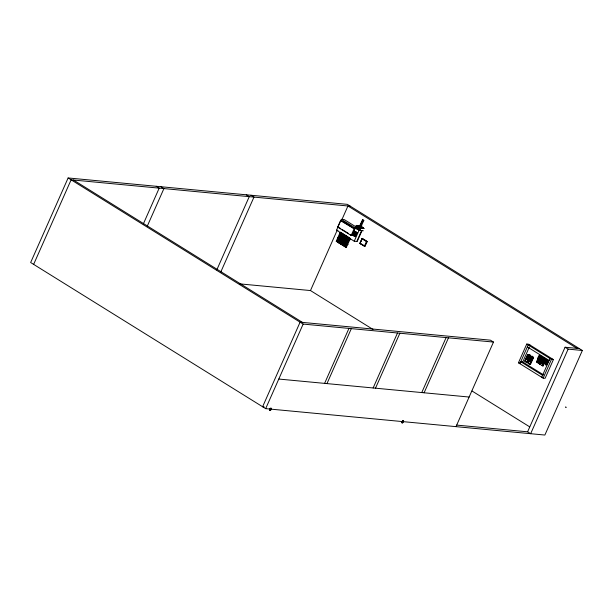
<?xml version="1.0" encoding="UTF-8"?>
<svg xmlns="http://www.w3.org/2000/svg" width="613" height="613" viewBox="0 0 613 613"><rect width="100%" height="100%" fill="white"/><g stroke="black" fill="none" stroke-linecap="round" stroke-linejoin="round"><path stroke-width="0.92" d="M538.566 361.279L538.773 360.605M538.812 361.141L539.256 361.425L538.658 361.409M540.697 360.728L540.153 362.084M540.153 362.229L540.536 360.628L540.896 360.781L539.999 361.885M362.835 220.236L363.815 220.68L362.835 220.236L360.888 224.833M357.387 227.913L357.417 227.944M547.417 360.168L547.072 360.291M338.299 238.35L338.131 238.809L337.671 238.013M339.288 238.963C339.947 239.974 337.426 237.936 339.311 239.323M340.552 233.453L340.522 233.407M340.039 239.875L340.399 239.599L340.981 240.472M340.23 239.614L340.069 239.76M340.866 233.561C340.499 234.833 342.422 233.951 341.295 234.22M340.353 240.196L341.242 240.61L341.157 240.127M342.276 234.84L341.625 234.603L341.793 234.189M341.993 241.024L342.123 240.725M341.977 240.986L341.495 240.388M342.713 234.84L341.839 234.22M342.452 240.986L343.111 241.798M343.64 235.423L342.882 234.756M343.341 241.622L344.023 242.196M343.518 235.775C345.088 236.833 344.245 235.063 343.518 235.729M344.085 242.526C346.674 243.162 343.303 242.35 343.939 241.913M344.927 242.932L344.897 242.518M345.173 236.541L347.364 237.775M345.157 242.748C347.065 243.422 344.406 243.476 345.219 242.648M346.299 236.879L346.23 236.986M345.855 243.047L345.832 243.2M346.276 243.254C346.452 244.641 347.402 243.415 346.636 244.097M347.372 237.744L348.322 238.373L347.257 238.105M347.15 243.905L347.839 244.372M348.337 238.342C350.782 238.993 347.586 239.315 348.391 238.235M349.854 239.545C351.103 239.882 348.031 238.396 350.107 239.737M540.306 356.437L539.915 356.973L539.57 355.984C538.559 356.322 539.586 357.065 540.076 356.161M539.425 356.62L539.716 355.915L540.965 356.697L540.651 357.41L540.099 357.256L540.482 356.406M540.842 357.172L539.877 356.728M539.785 356.651L539.731 356.444M540.697 357.218L540.237 356.414L540.237 357.065M541.003 356.904C539.202 357.663 544.421 358.444 545.08 359.946M541.064 356.904L540.827 357.387M541.409 357.617L540.919 357.655L541.195 357.072L541.639 357.126L541.409 357.992L541.563 357.601M541.202 357.678C542.237 356.758 541.31 358.344 541.095 357.318M541.432 357.938L541.325 357.103L541.195 357.494M542.26 358.214L542.191 357.977M542.482 357.785L541.815 358.084M542.758 358.582L543.218 358.283M543.087 358.72L543.225 358.291M544.183 359.333L543.447 359.264L543.907 358.705L543.769 359.095M543.892 359.54L544.068 359.149M544.773 360.636L544.696 360.099M529.824 364.566L527.831 363.233L530.927 356.237L532.053 356.153L533.218 356.881L529.755 364.551M354.82 229.055L341.311 220.642L340.537 220.642L337.671 227.116L351.142 235.499L351.893 235.568L354.766 229.093L340.537 220.642M526.582 357.793L526.912 358.161L526.942 357.762M526.368 359.057L526.153 358.643M527.525 356.498L527.425 355.977M526.896 359.072L527.226 359.44L526.927 358.957M527.724 355.517L527.801 355.119M526.912 357.218L527.785 356.199M528.008 356.797L528.115 356.406M528.077 355.486L527.747 355.119M527.31 358.597L527.54 358.092L527.28 358.505M527.977 356.659L527.747 357.754M527.801 357.203L527.693 357.747M528.069 357.479L528.176 356.352M528.567 356.069L528.674 355.525L528.414 355.946M529.555 360.927L529.456 360.544M529.931 360.076L530.038 359.532M529.808 359.839L530.276 359.8L529.785 359.969M529.494 360.927L529.816 360.513M530.306 359.226L530.214 358.835M530.659 358.367L530.912 357.854M530.567 358.804L530.375 359.249M530.95 358.237L530.62 357.869M531.425 358.253L531.44 358.82L531.486 358.253M531.333 357.387L530.919 357.126M530.567 360.498L530.881 360.084M531.05 359.103L530.942 359.647M531.808 357.394L531.992 357.931L531.663 357.563M531.318 359.371L531.693 358.666M270.509 409.308L270.555 408.825L270.264 409.53M270.685 408.388L270.019 410.197L269.444 410.02L270.18 408.358L270.823 408.618L270.364 409.507M271 409.124L271.329 408.955M271.26 409.155L271.107 408.932M271.107 408.266L271.413 408.572C269.559 413.062 270.486 407.27 271.398 408.649M403.002 421.591L402.879 422.158L403.093 421.185M403.139 421.131L402.726 420.893L401.99 422.556L402.902 420.978M402.894 421.675L403.346 421.108M360.804 228.48L361.708 225.339L361.333 225.224M528.567 358.084L529.969 354.919L526.529 362.674M343.134 241.606L343.311 241.698M343.786 242.081L343.173 241.951L343.441 241.491M543.539 361.999L543.992 362.406M353.916 233.599L354.337 233.913M354.912 234.381L355.387 234.518M539.724 355.992L538.85 356.482L539.846 356.184M539.777 356.613L539.976 356.23M541.739 357.356L541.662 357.785L541.8 357.364M542.421 357.785L542.168 357.977M543.018 358.62L543.08 358.276M543.555 358.49L543.409 358.873L543.624 358.521M544.306 358.957L543.248 359.218L543.493 358.697L544.85 359.379M544.16 359.44L544.719 359.218L544.076 359.524M545.041 359.41L544.903 359.8L545.103 359.417L539.202 355.869M358.95 229.768L355.471 227.883L356.199 226.22L359.563 227.944L358.804 229.622L356.843 228.358M355.931 227.929L355.509 227.798M356.176 228.32L356.912 226.664L356.199 226.22M356.322 228.381L357.118 226.726L358.237 227.423L357.425 229.093L358.835 229.607L355.961 227.844M356.391 228.388L357.118 226.726M358.367 228.105L358.122 228.657L358.751 228.956M358.145 229.546L358.873 227.883L359.563 227.944M358.567 228.94L358.812 228.381M358.582 229.584L359.31 227.921M545.218 364.16C547.455 357.494 543.524 369.746 547.225 362.858L546.091 362.176M546.681 361.003L547.784 361.341M547.256 360.544L547.723 360.835L547.47 360.053L547.072 360.613L547.371 360.061M547.003 361.341L547.179 360.942M547.348 360.942L547.263 360.444M548.16 360.758L547.072 361.877L547.493 362.16L546.995 361.486L546.788 361.954L547.432 362.298L547.608 361.854M547.394 360.965L547.524 360.582M547.018 362.076L547.524 360.927M547.578 360.819L547.892 360.329M547.217 362.176L547.325 361.708M547.325 360.038L547.938 360.344L547.478 361.655M547.309 360.789L547.945 361.195L548.091 360.605M547.945 361.195L548.183 360.659M548.52 360.85L546.857 364.551L548.52 360.85L546.804 359.785L545.164 363.501L546.888 364.559M68.127 177.954L30.65 262.525L265.674 408.649L544.873 435.046L582.35 350.475L347.326 204.351L68.127 177.954L303.151 324.078L493.48 342.069L456.003 426.648M33.638 264.379L71.116 179.808L350.314 206.206M143.358 223.883L159.196 188.137L156.215 186.283M147.312 226.074L163.924 188.582L160.943 186.727M216.795 269.889L249.246 196.65L246.265 194.796M220.749 272.08L253.974 197.095L250.993 195.24M341.341 219.331L359.057 230.35L362.022 230.626L357.203 241.499L354.237 241.223L336.522 230.204L341.341 219.331L344.307 219.615L355.609 226.641M239.277 283.827L310.469 290.554L337.127 230.396M341.38 220.81L347.946 205.983L576.925 348.345M336.231 241.269L340.322 232.043M339.686 233.392L339.878 232.948M337.978 238.702L338.154 238.296M336.828 241.629L336.276 241.269L336.859 241.614L340.951 232.404M341.939 233.017L337.74 242.212L337.227 241.897L341.303 232.656M338.966 239.315L339.142 238.909M342.253 233.246L338.161 242.464L338.774 242.832L342.882 233.607M339.909 239.898L340.085 239.491M265.674 408.649L303.151 324.078M343.18 233.821L339.089 243.047L339.717 243.384L343.809 234.181M340.407 240.212L340.621 239.737L340.062 240.012M342.843 234.733L342.552 235.177L343.609 235.492M340.836 240.48L341.012 240.066M344.138 234.419L340.054 243.645L340.667 244.005M341.587 240.342L341.303 240.733M341.793 241.078L341.977 240.671M344.774 234.779L340.69 244.005L340.092 243.645M345.104 235.017L341.012 244.242L341.533 244.572L345.732 235.377M342.445 240.924L342.261 241.384L343.065 241.783M344.483 236.327L344.667 235.921M342.759 241.675L342.935 241.269M343.004 241.775L343.326 241.522M345.226 236.695L345.303 236.311M346.629 235.936L342.429 245.131L341.916 244.809L346 235.576M345.38 236.886L345.709 236.511L344.659 235.967M343.655 242.235L343.839 241.821M270.639 408.197L269.521 410.273L270.601 408.266M346.92 236.143L342.828 245.369L343.349 245.698L347.548 236.511M344.146 242.533L344.238 242.066M346.299 237.453L346.583 237.055M344.575 242.802L344.751 242.396M347.877 236.741L343.793 245.966L344.307 246.296L348.513 237.108M347.257 238.051L347.54 237.652M345.533 243.399L345.717 242.993M349.464 237.698L345.265 246.893L344.751 246.572L348.828 237.338M346.483 243.989L346.667 243.583M349.027 238.633L348.904 238.84M350.46 238.319L346.253 247.506L345.747 247.192L349.824 237.951M351.142 235.499L354.007 229.017M347.479 244.61L347.663 244.204M363.356 230.787L359.639 230.442L355.325 227.745L356.253 225.415L360.13 225.845M353.019 233.89L354.444 230.672M353.134 233.974L354.176 231.63M354.383 231.208L354.567 230.749M352.973 235.361L355.042 231.377L357.118 232.672L355.341 236.687L352.973 235.361L355.341 236.687M353.617 234.587L355.042 231.377M353.471 235.162L354.107 234.917L353.486 235.17M354.59 232.741L353.816 234.212A1.28 0.674 -58.1 0 1 354.46 232.756L354.896 233.024L354.253 234.48A1.28 0.674 -58.1 0 1 354.896 233.024M358.161 226.611C356.414 225.216 358.62 227.323 359.946 227.523M354.483 232.549L355.142 232.963L354.368 234.702M355.448 233.193C354.046 238.02 354.896 231.614 356.176 233.607L355.341 235.338L356.176 233.607M355.41 235.346L353.303 233.982L355.287 235.131L355.931 233.668L355.502 233.4A1.28 0.674 -58.1 0 0 354.858 234.856M355.05 236.656L357.118 232.672M354.237 241.223L359.057 230.35M359.433 230.342L360.413 228.136L356.253 225.415M360.842 224.979L361.632 225.308L363.716 220.703M359.831 230.496L361.425 227.231L360.773 228.703M356.797 241.407L361.616 230.534M359.701 243.369L362.298 238.411L367.187 241.453L364.888 246.434L359.701 243.369L363.218 245.254M360.957 241.445L361.961 239.17M364.589 246.411L367.187 241.453L366.681 241.691M324.599 383.378L348.958 328.407M326.959 383.6L351.318 328.629M373.141 387.968L397.5 332.997M375.508 388.19L399.868 333.219M402.979 420.71C399.722 425.751 405.239 420.932 403.002 420.748M401.99 422.556L402.565 422.725L403.04 420.817M421.752 392.565L446.111 337.594M424.112 392.787L448.478 337.817M518.445 362.789L526.743 344.054L528.712 344.238L553.409 359.593L545.11 378.328L543.141 378.144L518.445 362.789L519.755 362.911M519.901 363.693L528.199 344.958L530.168 345.142M542.566 375.309L520.759 361.747L522.728 361.938L529.303 347.081M527.509 355.693L525.126 361.065L527.525 355.701M529.05 355.325L530.153 356.007L527.433 362.153L526.774 362.091L529.479 355.938A2.222 0.483 23.9 0 0 529.594 355.778M527.701 360.046L526.575 362.651L524.575 361.333L527.678 354.337L529.969 354.919M529.027 363.026L528.375 362.965L531.119 356.827M530.981 358.237L530.597 359.095L530.866 358.344M531.279 358.413L530.912 359.555M532.306 357.226L533.402 357.908L530.682 364.053L530.03 363.992L532.735 357.839A2.222 0.483 23.9 0 0 532.843 357.678M538.337 356.866L540.467 357.724L538.337 356.866L537.471 358.82L538.758 359.678M538.314 360.452L539.042 360.766L538.52 360.536L539.823 357.793L541.961 358.651L539.823 357.793M538.674 359.624L539.586 357.64M541.034 357.226L540.199 357.364L540.375 357.938L540.697 357.509M539.287 359.846L538.712 361.218L539.248 359.754M542.137 358.337L542.367 357.578L540.574 356.843L540.337 357.41L541.271 357.471L540.919 357.655M538.957 360.796L539.011 359.862M540.972 356.345L540.436 356.613M540.888 357.555L541.202 356.843L542.451 357.624M538.536 363.18L540.068 363.157L538.513 362.919M538.712 362.773L538.467 362.245L538.789 362.704M538.827 362.842L539.409 362.75L539.172 363.302M539.455 361.685L540.022 361.118L539.593 361.371M539.256 363.448L539.218 362.452L538.704 362.406L538.337 363.225L540.007 363.302M540.214 360.452L538.957 359.747L539.838 359.831M539.294 362.674L538.988 363.463L539.892 363.563M540.497 360.789L539.915 361.839M541.654 361.478L540.375 360.628L541.241 358.674L543.379 359.532L542.513 361.486L541.631 361.402L542.497 359.448L543.379 359.532M541.969 357.333L541.593 358.184L541.999 358.26M539.264 363.785L539.685 363.103M541.838 358.038C543.317 358.015 542.298 358.268 542.62 358.559M542.015 357.417L541.509 357.341M539.509 363.509L539.555 363.111M541.754 358.291L542.198 357.609M540.413 363.363L540.015 364.099L539.593 363.655M540.191 361.478L540.743 360.911M542.191 357.762L542.651 357.754M539.593 363.992L539.953 363.088M540.444 361.724L540.835 360.996L540.39 360.728L540.835 360.996M542.045 358.452L541.869 358.866L541.716 358.245M537.356 361.739L540.076 364.306L540.957 363.532C538.689 363.202 542.49 364.505 539.647 363.869M543.67 359.072L543.9 358.559L542.574 357.731L542.367 358.582L541.961 358.207M542.612 357.961L543.034 358.053L542.735 358.797M540.291 363.815L538.551 362.298M541.126 362.199L541.946 362.574L542.321 361.892M540.528 364.145L539.9 364.022M540.773 363.593L540.137 363.471M542.75 361.632L541.869 361.555L541.156 362.605M543.333 357.938L543.371 358.26M541.356 362.865L542.735 359.593L544.865 360.459L542.735 359.593M543.218 358.582L543.011 359.065L543.555 359.218L543.785 358.459L541.969 357.808M543.34 358.421L543.869 358.505M541.44 362.919L541.631 362.452M542.03 361.555L542.252 361.877M543.103 359.172L543.447 358.253L542.926 358.222M542.114 361.609L541.486 362.812M541.838 363.003L541.7 362.812M541.608 362.36L542.153 361.785M543.539 359.379L543.356 359.785L543.21 359.172M543.792 359.364L544.106 358.651M542.597 363.639L542.674 362.766L542.681 363.685M544.16 359.639L544.474 358.889L544.03 358.85L544.543 358.934M543.984 360.375L543.064 362.352L543.999 362.413L544.942 360.252L538.85 356.482M544.29 359.586L545.195 359.808L539.279 355.954L539.746 355.946M542.451 363.019L543.356 363.532L542.919 363.271L543.302 362.528L543.808 362.819L543.532 363.432L543.118 363.172M542.076 365.532L542.712 364.099L542.428 364.973M542.85 363.793L543.639 362.49L543.141 363.846M542.16 365.586L542.336 365.179M543.241 363.379L543.179 363.999L543.018 363.639M543.356 363.532L543.723 362.766M544.413 359.141L544.942 359.18L544.497 359.992L545.041 360.137L545.363 359.425L544.068 358.659L544.045 359.126M544.643 361.639L544.413 362.406M542.957 366.053L545.953 359.287L539.448 355.264L536.452 362.038L542.903 366.045L545.953 359.287M543.141 378.144L551.447 359.41L553.409 359.593M456.677 425.093L527.601 431.805L565.079 347.226L579.293 348.575M582.35 350.475L568.136 349.126L530.659 433.705L527.601 431.805M565.646 407.063L566.052 407.361M565.791 407.078L566.021 407.224M361.318 227.216L362.045 227.913L359.103 227.025L362.605 219.592L362.988 219.768M359.877 226.381L362.988 219.783L362.605 219.615M542.612 358.375L542.88 358.038M544.306 358.919L544.229 359.616L544.635 359.164M342.659 234.948L342.276 234.886M347.326 237.852L346.291 237.507M347.609 244.464L346.981 244.319M543.018 358.82L543.394 359.111M271.275 408.702L271.191 409.2M403.07 421.338L403.27 421.047M527.241 357.302L527.318 356.904M531.057 357.019L531.302 357.502M530.161 358.835L530.597 358.804M529.402 360.536L529.87 360.513M530.613 360.007L530.62 360.505M530.092 360.965L530.59 361.088L530.099 361.256M530.421 361.333L530.414 360.842M540.459 356.643L539.065 356M540.574 356.843L541.233 356.873M543.463 358.735L544.145 358.682M528.559 354.628L529.027 354.559M531.808 356.521L532.276 356.459M353.318 234.051L354.145 233.407M354.222 233.361C351.923 235.024 357.617 233.867 355.034 235.124M354.712 233.668L354.176 234.22L354.728 233.745M355.195 233.967L354.651 234.518L355.18 234.051M529.295 354.827L528.981 354.981M346.123 237.323L346.621 237.085M356.122 228.143L355.325 227.745M403.293 420.955L402.136 422.847M528.613 355.502L528.498 356.046M530.352 360.812L530.237 361.356M538.429 360.911L538.283 360.038L538.214 360.911M541.333 362.452L541.647 363.118M359.049 226.994L358.659 226.879L359.241 227.101M529.502 355.946L530.153 356.007M532.751 357.846L533.402 357.908M526.759 362.084L526.805 362.068A2.222 0.483 23.9 0 0 526.874 361.969M530.007 363.984L530.053 363.961A2.222 0.483 23.9 0 0 530.122 363.815M347.678 244.725L347.809 244.258M538.988 359.279L538.36 358.911M543.762 362.919L543.302 362.528L543.746 362.804M356.138 227.998L355.272 227.622M359.233 226.848L358.59 226.12L360.03 226.557M364.337 228.58L360.413 228.136M357.8 226.189L359.915 227.584M358.436 226.81L358.82 226.848M361.532 227.048L362.007 227.224M357.203 226.603L356.797 226.381M358.237 227.423L358.873 227.883M359.134 227.814L358.781 227.592M355.471 227.883L356.176 227.944M357.065 228.542L356.574 228.473L358.49 229.66M345.18 236.779L344.468 236.365M547.34 360.367L547.761 360.628L547.11 360.528M546.114 362.283L547.225 362.858L546.313 364.842L545.256 364.168M337.671 227.116L338.422 227.193M354.552 231.806L356.628 233.101M336.522 230.204L338.008 230.35M356.084 232.02L354.299 236.036M354.368 232.227L356.444 233.522M342.452 234.61L342.269 234.948M337.663 237.951L337.479 238.411L338.284 238.809M339.594 239.154L339.41 239.56M339.587 239.2L340.33 239.56M346.314 243.284L346.812 243.706M347.165 243.859L346.989 244.273M363.394 245.506L364.888 246.434M538.911 356.283L539.547 356.299L538.934 356.299M540.022 356.414L540.543 356.444M540.413 356.659L540.965 356.697M541.103 357.088L541.616 357.172M541.907 357.586L542.62 357.724M551.976 358.697L550.007 358.513L541.708 377.248L543.018 377.37M542.52 357.969L543.057 358.007M543.302 359.011L543.938 359.034M545.271 359.387L544.834 359.348L545.363 359.425M538.72 359.593L539.601 359.678M540.375 360.628L541.256 360.712M539.409 362.75L538.551 362.735L539.754 362.957M538.873 363.386L539.769 363.494M539.187 363.586L539.823 363.708L538.934 363.241M539.532 363.8L540.812 363.861M278.792 379.049L469.121 397.04M264.188 406.894L262.609 406.748L300.094 322.17L490.423 340.169L493.48 342.069M269.444 410.02L270.019 410.197M337.242 241.874L337.832 242.212M339.702 243.407L339.112 243.07M341.035 244.235L341.64 244.587M341.931 244.794L342.537 245.139M342.851 245.361L343.456 245.713M343.809 245.959L344.414 246.311M344.767 246.556L345.357 246.893M345.755 247.169L346.353 247.506M526.797 358.207L526.529 357.785L526.996 357.762M360.95 224.825L361.494 225.04M338.736 242.825L338.2 242.51M269.827 410.319L271.084 408.22L271.574 408.457M361.341 225.239L360.942 225.048M359.456 229.837L358.866 229.569M340.315 233.637L340.774 233.522L339.863 232.986M346.23 237.354L345.372 236.932M340.261 240.028L339.395 239.599M402.526 422.709L402.197 422.679M270.67 410.235L270.325 410.204M360.689 226.841L361.425 227.231M565.079 347.226L568.136 349.126M343.678 221.776L346.851 223.745M348.437 224.733L350.812 226.212M353.188 227.691L354.774 228.672M354.751 231.346L356.835 232.641M361.915 238.373L366.804 241.415M526.743 344.054L551.447 359.41M339.211 227.684L340.797 228.672M342.383 229.653L348.728 233.599M350.307 234.58L351.893 235.568M527.341 346.897L549.148 360.459M546.65 360.98L547.309 361.532M538.988 356.498L545.041 360.137M340.866 233.607L341.671 234.005M545.187 360.666L544.957 361.18M547.118 361.816L547.524 362.061M540.957 358.298L540.214 360.521L541.095 360.605L540.428 360.199M340.506 233.798L339.725 233.423M541.241 358.674L542.497 359.448M543.149 362.406L541.869 361.555L542.275 361.992M539.294 360.145L539.164 360.053M541.509 362.045L541.179 361.839L541.287 362.559M539.976 361.218L540.559 361.578M541.631 362.252L542.045 362.505M540.528 361.693L540.344 361.678M540.045 361.785L540.444 362.068M541.532 362.712L541.93 362.996M539.057 362.352L540.957 363.532M538.858 363.271L540.597 364.352M342.108 241.185L341.311 240.794M522.728 361.938L543.723 374.987M310.469 290.554L372.995 329.434M472.056 391.017L529.709 426.863M73.476 180.03L302.454 322.392M356.643 226.258L359.456 227.936M361.003 226.389L362.612 227.4M360.934 226.396L361.425 226.703L360.827 226.389M362.835 227.592L363.325 227.898L362.727 227.584M271.574 408.465L270.417 410.342L271.191 408.419M362.298 238.411L362.544 239.116M536.812 361.218L537.111 362.452M355.287 235.131A1.28 0.674 -58.1 0 1 355.931 233.668M354.751 235.315L354.927 236.059L354.751 235.315M362.015 238.794L360.053 243.231L364.49 245.989L366.459 241.553L362.015 238.794M539.639 356.115L540.13 356.245L539.616 356.161M357.011 225.737L357.379 225.929L357.011 225.737M360.344 227.829L360.712 228.021L360.375 227.829M363.21 228.067L363.578 228.258L363.233 228.067M361.532 226.902L362.291 227.377L361.532 226.902"/></g></svg>
